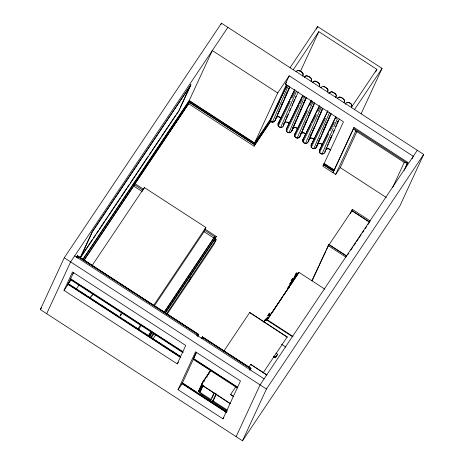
<?xml version="1.0" encoding="UTF-8"?>
<svg xmlns="http://www.w3.org/2000/svg" width="464" height="464" viewBox="0 0 464 464"><rect width="100%" height="100%" fill="white"/><g stroke="black" fill="none" stroke-linecap="round" stroke-linejoin="round"><path stroke-width="0.7" d="M275.541 118.674C275.918 121.324 272.351 123.482 270.384 121.226L279.293 102.248M294.779 89.535L278.081 123.737C276.764 127.229 282.541 129.056 283.585 125.518M283.73 124.735L284.449 122.693L283.806 123.998M302.731 95.503L286.346 129.056C285.029 132.553 290.812 134.374 291.85 130.842L306.292 97.771M302.789 95.543L286.416 129.079L286.561 131.213L299.147 105.427M286.967 131.817C288.515 133.661 291.85 132.501 291.926 130.1M291.85 130.842L292.001 130.106M303.004 75.313L302.859 73.173M311.292 100.212L294.611 134.374C293.294 137.872 299.077 139.699 300.115 136.161L314.557 103.089M294.536 135.117L311.361 100.236M300.115 136.161L300.26 135.378M311.269 80.632L311.414 79.912M319.574 105.502L302.876 139.699C301.559 143.196 307.342 145.017 308.38 141.485L322.822 108.408M308.456 140.743L308.311 141.462L322.753 108.39M308.38 141.485L308.531 140.749M319.534 85.956L319.394 83.816L317.515 82.151L314.482 81.165M327.845 110.821L311.141 145.017C309.83 148.515 315.607 150.342 316.645 146.804L331.087 113.732M327.903 110.861L311.211 145.041L311.356 147.181L325.519 118.169M316.866 145.278L316.576 146.781L331.018 113.709M316.645 146.804L316.935 145.302M327.799 91.275L327.897 89.83M320.589 153.578L319.383 151.809L319.476 150.365L335.855 116.824L319.406 150.342C317.985 154.854 325.78 155.312 325.2 150.626M336.209 95.88L335.739 97.254M90.793 297.407L91.199 295.939L92.533 294.733M121.174 314.029L120.379 315.949M120.814 314.406L121.116 313.461M68.307 284.206L68.573 283.701L64.009 290.4L177.219 363.88L178.431 362.071M272.38 122.177L288.26 85.794M281.312 105.444L282.182 103.46M285.934 94.865L286.804 92.875M275.894 118.036L276.474 116.713M277.339 114.73L277.919 113.407M278.493 112.085L279.363 110.096M279.937 108.773L280.807 106.79M281.381 105.467L282.541 102.822M284.56 98.194L285.43 96.21M286.004 94.882L287.738 90.915M288.312 89.593L289.472 86.948M289.693 87.104L275.251 120.176C274.63 122.16 271.794 122.763 270.437 121.174M275.32 120.199L289.762 87.128M280.645 127.496L296.531 91.118M286.404 118.042L287.268 116.058M285.029 121.371L285.894 119.387M286.474 118.065L288.208 114.098M289.652 110.792L290.516 108.802M291.96 105.496L292.825 103.513M293.405 102.19L294.559 99.545M295.423 97.562L296.003 96.239M298.311 91.785L283.191 126.156M288.91 132.814L303.062 100.404M303.642 99.081L304.796 96.437M292.43 128.679L293.294 126.695M293.805 125.35L296.473 119.416M297.047 118.094L297.917 116.11M298.491 114.788L299.361 112.804M299.935 111.482L301.09 108.837M301.89 106.83L302.534 105.525M303.114 104.203L303.978 102.219M304.488 100.874L305.712 98.252M291.781 130.819L306.223 97.747M297.175 138.139L312.771 102.416M304.958 124.056L305.822 122.073M309.575 113.471L310.445 111.488M300.405 134.659L301.559 132.014M302.424 130.03L303.004 128.708M303.584 127.385L304.448 125.402M305.028 124.079L306.756 120.106M308.2 116.8L309.07 114.817M309.645 113.494L311.379 109.527M311.959 108.205L312.823 106.215M313.403 104.893L314.267 102.909M300.046 136.138L314.488 103.066M305.44 143.457L321.036 107.741M310.045 136.654L310.909 134.67M308.67 139.983L309.534 137.999M310.114 136.677L311.849 132.704M312.423 131.382L314.157 127.414M317.045 120.802L317.91 118.813M318.49 117.491L319.644 114.846M320.514 112.862L321.088 111.54M321.668 110.217L322.532 108.234M313.705 148.782L329.591 112.398M318.89 140.65L319.754 138.666M323.507 130.065L324.377 128.081M325.531 125.437L326.111 124.114M317.515 143.979L318.379 141.996M318.959 140.673L320.114 138.028M322.132 133.394L323.002 131.411M323.576 130.088L326.18 124.137M326.755 122.815L327.625 120.831M328.199 119.509L329.933 115.536M321.97 154.1L333.233 128.302M333.813 126.979L337.282 119.045M330.043 139.357L330.907 137.373M336.974 123.482L337.838 121.498M327.224 145.992L328.089 144.008M328.669 142.686L331.847 135.413M333.291 132.101L334.155 130.117M335.6 126.811L336.464 124.828M337.044 123.505L338.198 120.86M324.846 152.105L339.352 119.051M40.316 309.575L64.252 257.781L221.502 23.2L423.684 154.425L399.748 206.219L242.498 440.8L40.316 309.575L41.528 307.771M46.69 313.716L70.627 261.916L227.876 27.335M76.653 257.41L77.424 255.745L198.754 334.492L197.989 336.156M78.526 256.766L77.604 258.094M64.009 290.4L72.523 271.974L185.733 345.448L177.219 363.88M190.919 84.866L92.446 231.762L80.423 257.781L178.895 110.884L190.919 84.866L92.255 231.64L80.231 257.653L92.342 239.592M67.756 285.012L73.619 272.31M143.741 189.358L134.067 183.083L133.156 184.62L134.177 185.281L83.897 260.287M132.919 185.565L134.067 183.083M83.926 260.501L134.444 184.707M179.005 110.107L179.609 108.808M180.206 107.509L190.727 84.744M143.811 188.784L144.374 187.56L205.883 227.482L203.626 232.36L154.152 306.17M220.893 24.511L221.502 23.2M189.202 100.572L212.315 50.547L277.692 92.98L254.579 143.005L189.202 100.572L82.534 259.689M188.709 103.762L189.364 102.353L254.742 144.785L254.092 146.195L188.709 103.762L134.746 184.272M188.807 281.828L190.808 277.495L189.666 276.747M164.511 311.941L214.629 236.75M324.58 163.473L323.367 165.277L343.453 121.817L285.372 84.117L289.217 75.789L413.273 156.304L412.073 158.903M165.103 312.991L216.294 236.449L204.804 228.99M214.171 240.764L215.029 238.908L216.178 239.65L214.177 243.983L167.063 314.261M254.579 143.005L270.141 119.793L286.392 84.616M214.287 240.793L216.294 236.449M270.141 119.793L270.866 120.739L270.21 122.142L254.092 146.195M316.419 29.209L317.631 26.581L382.087 68.417L361.178 113.657M300.318 71.653L318.797 31.662L376.878 69.356L375.666 71.978M197.415 333.929L196.498 335.263M178.054 389.696L195.553 351.822L240.48 380.979L222.981 418.853L178.054 389.696L182.607 382.98L226.85 411.817M201.683 338.552L202.455 336.887L250.914 368.341L250.142 370.005M193.778 357.883L196.423 352.17M181.795 384.302L196.568 352.333M230.283 403.738L201.301 384.702L230.364 403.57M211.445 399.835L198.499 391.43L203.238 381.211L203.632 380.584L204.578 381.199M198.598 391.268L203.273 381.153M201.765 384.76L198.807 391.129L199.949 391.918L198.865 391.036M202.751 382.626L201.979 384.291M199.949 391.918L203.046 385.213M199.914 392.347L202.936 385.804M200.581 394.359L200.825 393.826L211.103 400.496M249.696 312.51L287.158 337.044L249.696 312.51L223.805 351.184M210.291 400.948L214.101 392.701M212.089 397.874L213.556 394.702M211.909 402.827L216.015 393.942M212.535 402.288L216.346 394.04M332.914 172.683L334.295 170.068L324.185 163.508L323.454 164.714L322.805 166.124L332.914 172.683L353.986 127.461L407.937 162.475L405.524 167.695M263.784 322.231L265.478 319.104A5.742 1.757 33.8 0 0 267.716 318.919L267.844 319.006M233.52 396.552L230.579 394.504L233.566 396.447M264.886 320.386L265.478 319.104M334.295 170.068L353.986 127.461M324.817 289.147L298.868 272.304L266.91 320.125A5.742 1.757 33.8 0 1 264.671 320.311M332.955 172.625L335.692 174.4L355.778 130.941L353.458 128.244L407.409 163.258L404.092 170.439M335.692 174.4L340.251 167.603L357.036 131.277M266.881 374.895L250.746 364.426L266.829 375.005M250.305 368.248L249.388 369.582M292.163 282.959A5.742 1.757 33.8 0 0 291.757 282.483L296.409 272.96A5.742 1.757 33.8 0 0 298.648 272.774L298.868 272.304M293.155 280.001L296.409 272.96M236.124 436.665L260.06 384.865L417.31 150.284M275.593 357.118A1.902 1.81 24.8 0 1 273.714 356.973L275.401 357.79L277.669 354.252L275.854 353.075M277.669 354.252L275.401 357.79M311.883 280.772L328.866 244.511L346.776 256.134L329.121 244.673M312.347 280.256L318.884 266.11M319.36 265.077L319.441 265.628M319.661 264.434L323.13 256.928M323.425 256.285L325.989 250.74M326.581 249.452L328.866 244.511M316.581 271.817L316.5 271.266M242.498 440.8L266.435 389.006L423.684 154.425M350.291 213.481L352.408 209.392L370.313 221.021M351.202 212.002L352.408 209.392M351.932 210.644L351.48 210.9M392.556 187.694L404.243 162.394L407.409 163.258L407.937 162.475M285.749 88.508L286.671 86.542M254.649 143.306L189.271 100.874L189.312 102.15L254.695 144.582L254.649 143.306L270.332 119.921L286.88 85.272M270.338 119.927L286.949 85.712M294.843 89.575L278.151 123.755L278.963 122.542M278.702 126.498L278.29 125.895L290.249 101.396M291.827 98.177L294.971 91.727M299.773 104.139L302.296 98.983M302.922 97.695L303.555 96.402M299.721 136.799C298.619 138.556 295.719 138.429 294.826 136.538L307.412 110.751M309.929 105.595L312.133 101.082M319.325 106.186L302.946 139.722L303.758 138.504M311.588 124.451L303.091 141.856L304.059 142.935L305.445 143.388M312.214 123.163L316.309 114.782M317.881 111.557L320.085 107.045M319.621 152.499L328.75 133.806M330.322 130.581L334.411 122.2M335.988 118.975L336.615 117.688M278.081 123.737L278.916 122.49M302.737 76.009L303.218 74.6L302.928 73.144M286.346 129.056L286.682 128.377M286.416 129.079L286.74 128.418M311.002 81.333C312.794 78.503 309.297 76.409 306.959 75.719L305.486 76.026L304.355 77.018M294.611 134.374L295.446 133.133M319.267 86.652L319.754 85.243L319.458 83.787L317.556 82.087L315.224 81.038L313.751 81.345L312.62 82.337M302.876 139.699L303.711 138.452M327.538 91.976L328.019 90.561L327.723 89.105L325.827 87.412L323.495 86.362L322.016 86.669L320.885 87.661M328.819 93.658L329.655 92.411L331.76 91.681C334.092 92.371 337.589 94.47 335.803 97.295M311.141 145.017L311.976 143.776M311.211 145.041L311.541 144.385M319.406 150.342L320.241 149.095M319.476 150.365L320.293 149.147M344.004 102.579L344.474 101.198L344.189 99.783L342.316 98.113L340.019 97.075L338.581 97.376L337.479 98.339M344.068 102.619L344.549 101.204L344.253 99.748L342.357 98.055L340.025 97.005L338.546 97.307L337.421 98.304M345.419 104.325L345.744 103.663M351.364 107.312L351.689 106.65M351.428 107.352C352.994 105.026 350.546 102.701 348.29 102.324L346.817 102.631L345.686 103.623M267.647 317.057L266.087 319.383L266.516 318.832M70.528 279.154L70.279 279.537L182.48 352.362M70.737 278.702L70.482 279.084L183.297 352.304M193.575 358.417L193.314 358.8L237.649 387.573M267.519 317.283L266.719 318.536M269.41 314.65L269.561 314.377L269.323 314.696M266.957 319.354L267.867 318.049L267.629 318.362M267.392 318.727L267.258 318.994L267.479 318.687M290.986 283.603L291.137 283.33L290.899 283.649M288.533 288.306L288.898 287.709M269.34 314.766C271.637 311.193 267.038 318.026 269.056 315.282M290.423 283.162C292.308 279.925 287.784 286.99 290.209 283.498M290.911 283.724C293.207 280.146 288.614 286.978 290.626 284.235M269.016 315.085L269.23 314.754M269.271 314.957L269.485 314.621M267.322 318.756L267.537 318.426M267.571 318.623L268.383 317.254L267.548 318.484M290.592 284.043L290.806 283.707M267.357 318.954L267.56 318.565M289.113 287.378L289.704 286.508M76.316 257.392L77.424 255.745M93.554 237.788L95.572 234.778M96.379 233.572L98.397 230.562M99.203 229.361L104.852 220.934M105.659 219.727L107.677 216.717M108.483 215.511L120.188 198.053M120.994 196.852L126.643 188.419M127.449 187.218L129.468 184.208M130.274 183.002L148.033 156.513M149.246 154.709L151.264 151.699M152.07 150.493L160.544 137.849M161.35 136.648L175.879 114.973M176.685 113.767L178.895 110.884M72.877 274.102L73.683 272.902M82.928 259.66L189.271 100.874M134.479 183.959L189.312 102.15M134.589 184.063L189.364 102.353M67.808 284.287L71.027 279.49M68.237 283.898L71.056 279.699M76.392 288.979L79.205 284.78M92.081 265.576L144.374 187.56M290.064 67.703L317.631 26.581M277.692 92.98L289.217 75.789M293.254 69.768L318.797 31.662M285.372 84.117L286.578 82.314M256.157 141.201L257.352 139.42M259.347 136.445L261.342 133.47M254.695 144.582L270.738 120.652M254.742 144.785L270.866 120.739M137.495 329.498L140.714 324.701M153.59 305.498L205.883 227.482M138.463 329.579L141.276 325.374M148.393 335.733L151.212 331.534M164.082 312.33L214.362 237.324L215.383 237.986M148.422 335.942L150.835 332.34M149.414 336.394L152.233 332.195M149.396 336.818L152.215 332.613M165.503 312.788L215.029 238.908M150.545 337.56L153.364 333.361M166.245 314.134L216.178 239.65M151.363 337.688L154.181 333.483M152.876 339.016L155.829 334.747M197.502 336.377L198.754 334.492M351.335 107.468L376.878 69.356M354.519 109.533L382.087 68.417M201.196 338.766L202.455 336.887M201.898 338.761L202.878 337.299L202.333 337.113M203.371 380.99L206.457 376.374L207.402 376.988M210.894 369.756L208.678 373.189L208.939 374.32M207.802 374.541L210.296 370.782M201.219 384.876L210.981 370.266M200.918 386.558L202.118 387.254L200.935 386.512M200.721 386.982L201.863 387.771L200.738 386.941M200.129 388.264L201.33 388.96M200.326 387.834L201.527 388.536M199.735 389.116L200.895 389.864M199.143 390.398L200.344 391.094L199.16 390.357M198.499 391.43L199.798 389.476M202.93 385.503L201.724 384.807M202.339 386.785L201.132 386.089L202.316 386.831M201.156 389.348L199.949 388.646L201.132 389.389M201.353 388.919L200.146 388.223M200.019 395.032L200.825 393.826M291.757 282.483L292.564 281.283M298.648 272.774L266.91 320.125L292.256 336.574M268.644 317.805L270.657 314.812M271.457 313.612L279.891 301.026M280.697 299.831L282.704 296.832M283.51 295.632L297.842 273.98A5.742 1.757 33.8 0 1 295.603 274.16M329.104 244.719L351.915 210.685L369.57 222.146L367.969 224.53M230.533 394.615L235.822 386.686M248.681 367.54L250.746 364.426M249.661 370.22L250.914 368.341M222.981 418.853L223.787 417.652M263.042 372.975L287.239 336.876M347.559 254.98L348.76 253.193M350.761 250.206L352.762 247.219M353.562 246.024L355.563 243.043M356.364 241.848L358.365 238.861M359.165 237.667L361.166 234.68M362.367 232.893L363.967 230.504M365.168 228.711L366.769 226.322M333.564 171.274L323.454 164.714M288.092 287.79L289.321 285.795L287.663 288.341L287.918 288.04M206.439 376.414L207.826 374.5M296.09 71.694L297.221 70.702L298.694 70.395L301.6 71.937M296.148 71.734L297.25 70.766M304.419 77.059L305.521 76.09M312.684 82.377L313.786 81.409M284.136 123.32C285.273 121.522 288.248 121.649 289.165 123.586L288.127 122.542L286.74 122.09M320.949 87.702L321.436 87.145M292.465 128.679L294.269 127.472L296.397 127.867M307.499 142.674L307.986 142.117M316.251 147.442L314.447 148.654L312.324 148.26M90.735 297.024L91.124 296.67M92.371 295.255L93.096 294.588M120.472 315.369L121.388 314.615M276.376 117.427C277.721 116.197 280.094 116.615 280.894 118.268M276.422 117.485L277.037 117.073M329.701 92.464L331.754 91.756L335.513 93.856M292.906 128.07C294.251 126.84 296.624 127.258 297.43 128.911M301.171 133.394C302.516 132.165 304.894 132.576 305.695 134.229M301.217 133.446L303.27 132.733L305.219 133.661M309.436 138.713C310.781 137.483 313.159 137.895 313.96 139.554L312.927 138.504L311.535 138.057M309.482 138.765L310.799 138.11M317.701 144.037C319.052 142.808 321.424 143.219 322.225 144.872M317.753 144.089C319.064 142.889 321.378 143.295 322.161 144.907M325.966 149.356C327.317 148.126 329.689 148.538 330.49 150.197M324.029 153.317L322.718 153.973L321.25 153.897M346.846 102.695L347.548 102.451M281.387 127.368L282.089 127.124M306.182 143.33L306.884 143.086M326.633 148.996L328.796 148.834L330.014 149.623M297.952 70.522L300.324 71.189M306.217 75.847L308.589 76.514M277.739 116.829L278.475 116.771M323.489 86.432L325.786 87.47M348.284 102.393L351.138 103.913M279.2 116.905L280.83 118.303M279.258 126.974L279.925 127.287M355.778 130.941L404.243 162.394M340.251 167.603L386.297 197.49M324.063 163.688L334.173 170.247M323.536 164.592L333.645 171.152M351.677 210.476L369.588 222.099M328.141 245.595L346.051 257.218M133.423 184.046L142.947 190.228M204.299 230.045L215.65 237.411M133.8 186.093L142.309 191.615M203.661 231.432L213.985 238.136M267.125 319.655L293.074 336.499M281.607 344.34L285.83 347.078M273.835 356.079L275.651 357.257M198.696 334.596L77.36 255.844L82.772 259.521M202.391 336.986L250.856 368.439M83.984 260.31L87.017 262.276M88.23 263.065L90.654 264.637M91.872 265.425L94.9 267.397M96.118 268.18L98.542 269.758M99.754 270.547L102.788 272.513M104 273.302L106.43 274.874M108.245 276.057L110.676 277.629M111.888 278.417L114.921 280.389M116.133 281.172L118.558 282.75M119.77 283.539L122.803 285.505M124.016 286.294L126.446 287.866M128.267 289.049L134.328 292.987M136.149 294.164L142.216 298.103M144.037 299.286L150.104 303.224M151.919 304.401L158.595 308.734M159.807 309.523L187.102 327.236M188.314 328.025L194.99 332.357M196.202 333.14L198.638 334.724M203.412 337.815L205.79 339.358M206.973 340.124L212.315 343.592M214.095 344.752L216.473 346.289M217.657 347.06L220.035 348.603M221.218 349.375L226.565 352.837M228.346 353.997L237.249 359.774M238.432 360.545L247.933 366.711M249.122 367.482L250.792 368.567M78.404 256.905L197.293 334.068M202.698 337.566L250.189 368.387M74.658 255.902L264.091 378.85M64.252 257.781L266.435 389.006M70.65 278.806L182.857 351.631M193.488 358.521L237.817 387.295M87.51 290.18L89.332 291.357M107.526 303.166L109.347 304.349M115.414 308.287L117.23 309.465M123.296 313.403L125.118 314.586M166.965 341.748L168.786 342.925M176.065 347.652L177.277 348.441M201.26 363.996L203.081 365.18M193.105 359.252L237.435 388.026M68.486 283.765L180.548 356.456M68.457 283.962L70.273 285.14M72.088 286.317L78.143 290.249M79.959 291.427L86.617 295.748M88.438 296.925L90.254 298.108M92.069 299.286L98.124 303.212M99.94 304.396L105.995 308.322M107.81 309.5L113.866 313.432M115.681 314.609L118.1 316.181M119.915 317.359L121.736 318.536M123.552 319.719L125.97 321.291M127.786 322.468L130.21 324.04M131.422 324.823L133.841 326.395M135.656 327.578L141.711 331.505M143.527 332.682L149.582 336.615M151.397 337.792L153.822 339.364M155.637 340.541L157.453 341.724M159.268 342.902L161.692 344.474M163.508 345.651L165.926 347.223M167.139 348.006L169.563 349.578M171.378 350.761L177.434 354.687M179.249 355.865L180.455 356.654M68.173 284.183L180.78 357.268M68.046 284.386L180.647 357.471M212.645 400.612L227 409.927M212.918 401.673L227.424 411.087M182.503 383.252L188.57 387.191M190.397 388.374L196.463 392.318M198.285 393.495L204.357 397.439M206.787 399.011L212.86 402.955M214.681 404.138L217.715 406.104M218.927 406.893L225.608 411.232M182.219 383.479L226.536 412.247M182.091 383.67L226.403 412.444M199.793 389.023L200.941 389.806M201.527 385.236L202.71 385.973M201.33 385.659L202.513 386.402M200.779 386.895L201.921 387.684M200.541 387.37L201.724 388.107M199.555 389.499L200.738 390.241M199.358 389.928L200.541 390.671M199.021 390.694L200.088 391.61L198.963 390.781M309.25 76.827L310.718 77.894M300.985 71.508L302.696 72.929L301.693 72.024M326.337 87.945L327.659 89.14M296.948 128.342L297.36 128.946M351.55 104.516L351.834 105.931M335.924 94.459L336.162 95.149M311.124 78.497L311.361 79.187M294.588 135.848L294.826 136.538M278.29 125.895L278.006 124.474M302.801 140.441L302.853 141.166M276.619 355.865A1.902 1.81 24.8 0 1 275.691 356.903M275.233 357.048A1.902 1.81 24.8 0 1 274.74 357.071M274.259 356.973A1.902 1.81 24.8 0 1 273.429 356.439M276.602 355.61A1.902 1.81 24.8 0 1 275.999 356.857M267.809 315.642L269.445 313.165L267.809 315.642M291.079 280.929L292.714 278.452L291.079 280.929M291.717 281.341L293.352 278.864L291.717 281.341M292.221 280.592L292.83 279.664L292.221 280.592M326.575 147.297L326.001 148.619L326.644 147.32M201.585 385.143L202.652 386.065L201.585 385.143M201.388 385.572L202.455 386.489L201.388 385.572M200.599 387.278L201.666 388.2L200.599 387.278M199.416 389.835L200.483 390.758L199.416 389.835M199.613 389.412L200.68 390.334L199.613 389.412"/></g></svg>
